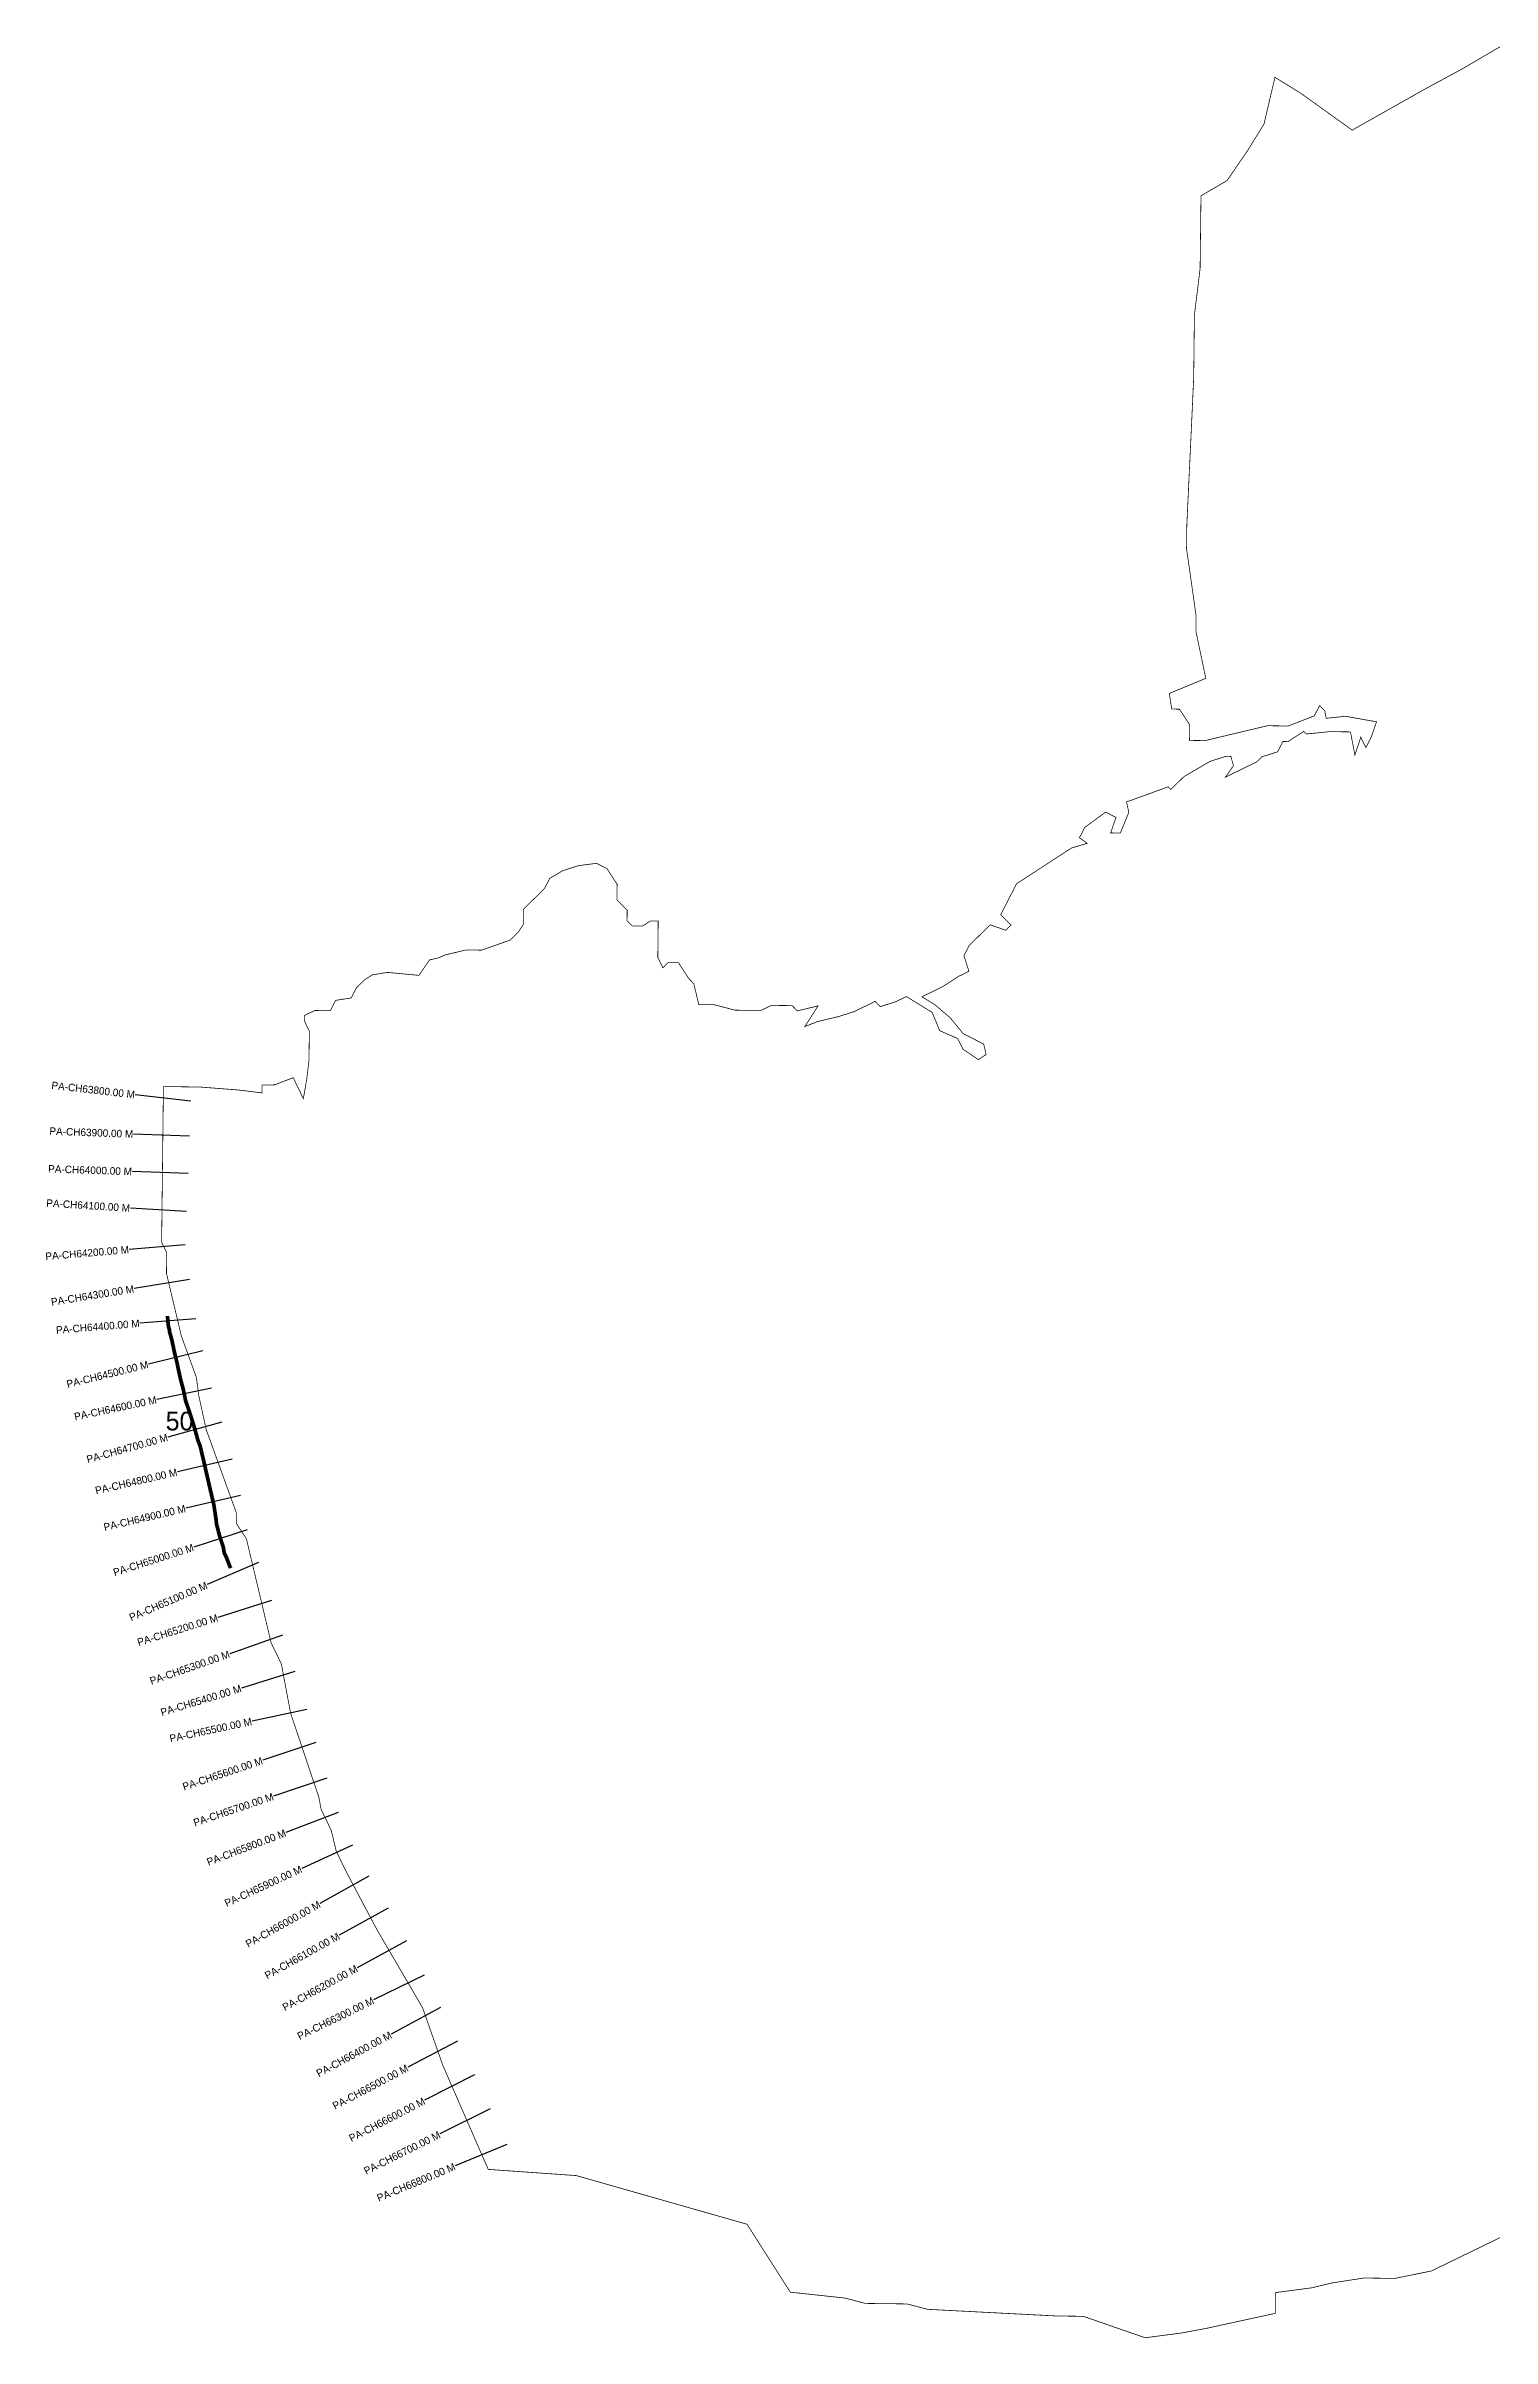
# Model space of a CAD drawing. Header units: metres. Extents: x 259708 to 267836, y 2171872 to 2178259.
# Drawn here: x 259708 to 263579, y 2171872 to 2178008 of the extents above; entities that cross this region are included whole.
import ezdxf
from ezdxf.enums import TextEntityAlignment as Align

# ---------------------------------------------------------------- set-up
doc = ezdxf.new("R2010")
doc.units = ezdxf.units.M
for name, color, linetype in [('ARTIFICIALLY PROTECTED', 4, 'Continuous'), ('CS', 134, 'Continuous'), ('CSMark', 6, 'Continuous')]:
    doc.layers.add(name, color=color, linetype=linetype)

msp = doc.modelspace()

# ---------------------------------------------------------------- linework, layer by layer
at = {"color": 6, "const_width": 2}
for points in [[(260022.3, 2175222.3), (260119.5, 2175221.2), (260223.6, 2175213.1), (260286, 2175205.4), (260286.2, 2175226.2), (260320, 2175227), (260369.8, 2175246.1), (260396.9, 2175190.2), (260406.1, 2175243), (260412, 2175294.2), (260412.9, 2175370.6), (260399.3, 2175398.5), (260399.5, 2175412.4), (260427.4, 2175426), (260469.1, 2175425.5), (260483.3, 2175453.1), (260525, 2175459.6), (260539.2, 2175487.2), (260560.3, 2175507.8), (260581.3, 2175521.4), (260623, 2175527.9), (260706.2, 2175520), (260734.5, 2175561.3), (260759.7, 2175567.4), (260776.3, 2175574.7), (260832, 2175588), (260873.7, 2175587.5), (260950.3, 2175614.4), (260971.4, 2175635), (260985.5, 2175655.7), (260986, 2175697.3), (261042.2, 2175752.2), (261056.4, 2175779.8), (261091.4, 2175800.3), (261133.2, 2175813.7), (261181.9, 2175820), (261209.5, 2175805.8), (261236.8, 2175763.9), (261236.3, 2175722.2), (261263.7, 2175694.1), (261263.4, 2175666.3), (261277.1, 2175652.3), (261304.9, 2175652), (261325.9, 2175665.6), (261346.7, 2175665.4), (261345.6, 2175568.2), (261353.4, 2175552.2), (261359.2, 2175540.3), (261373.2, 2175554), (261401, 2175553.7), (261428.3, 2175511.7), (261442, 2175497.6), (261455.3, 2175441.9), (261496.9, 2175441.4), (261552.3, 2175426.9), (261621.7, 2175426.1), (261649.7, 2175439.7), (261705.2, 2175439.1), (261718.9, 2175425), (261774.6, 2175438.3), (261739.3, 2175383.1), (261774.1, 2175396.6), (261829.9, 2175409.9), (261871.7, 2175423.3), (261927.5, 2175450.4), (261941.3, 2175436.3), (261983.1, 2175449.8), (262011, 2175463.3), (262079.9, 2175420.9), (262100.2, 2175372), (262148.6, 2175350.6), (262162.2, 2175322.7), (262203.5, 2175294.5), (262224.5, 2175308.1), (262217.9, 2175336), (262162.7, 2175364.3), (262128.4, 2175406.4), (262087.1, 2175441.6), (262052.7, 2175462.8), (262108.5, 2175490), (262150.5, 2175517.3), (262178.4, 2175530.8), (262165, 2175572.7), (262179.2, 2175600.3), (262235.4, 2175655.2), (262276.9, 2175640.8), (262291, 2175654.5), (262263.5, 2175682.6), (262306.1, 2175765.5), (262453, 2175861), (262494.8, 2175873.4), (262474.2, 2175888.5), (262488.4, 2175916.1), (262544.4, 2175957.1), (262572, 2175942.9), (262557.7, 2175901.5), (262583.8, 2175901.4), (262606.3, 2175956.4), (262600.3, 2175984.3), (262711.8, 2176024.7), (262718.7, 2176017.6), (262753, 2176051.2), (262753.8, 2176052), (262823.7, 2176092.8), (262865.5, 2176106.2), (262879.4, 2176106), (262886.5, 2176081.4), (262864.9, 2176050.7), (262948.7, 2176091.4), (262962.7, 2176105.1), (263004.6, 2176118.5), (263018.8, 2176146.1), (263032.6, 2176145.9), (263074.6, 2176173.2), (263081.5, 2176166.2), (263144, 2176172.4), (263199.6, 2176171.8), (263211.5, 2176109.9), (263227.2, 2176157.6), (263240.8, 2176129.7), (263255, 2176157.3), (263269.3, 2176198.8), (263186.2, 2176213.6), (263134.7, 2176208.1), (263130.8, 2176228.2), (263117.1, 2176242.2), (263102.9, 2176214.6), (263033.1, 2176187.6), (262977.6, 2176188.3), (262810.5, 2176148.5), (262768.8, 2176149), (262769.3, 2176190.7), (262742, 2176232.6), (262721.2, 2176232.9), (262714.7, 2176274.6), (262812.4, 2176315.2), (262786.1, 2176440.4), (262786.5, 2176482.1), (262760.8, 2176662.9), (262761.6, 2176725.4), (262775.3, 2177016.9), (262780, 2177121), (262781.3, 2177238.3), (262781.9, 2177287.6), (262797.2, 2177412.4), (262799.5, 2177606.8), (262869.4, 2177647.7), (262897.6, 2177689), (262925.9, 2177730.4), (262968.3, 2177799.3), (262997.5, 2177924), (263066.5, 2177881.5), (263204.2, 2177782.7), (263403.4, 2177895), (263497.7, 2177946), (263602.6, 2178007.3)], [(263667.5, 2172173.8), (263485.9, 2172085.6), (263443.1, 2172064.8), (263416.1, 2172051.7), (263318.7, 2172032), (263235.4, 2172032.9), (263151.9, 2172020), (263096.2, 2172006.7), (263047.5, 2172000.3), (262998.8, 2171993.9), (262998.2, 2171938.4), (262907.7, 2171918.6), (262836.1, 2171903), (262817.2, 2171898.8), (262747.6, 2171885.8), (262650.2, 2171873), (262484.2, 2171930.5), (262414.8, 2171931.2), (262067.8, 2171949.1), (262012.5, 2171963.6), (261901.4, 2171964.9), (261846, 2171979.4), (261700.3, 2171995), (261584.4, 2172176.9), (261127.6, 2172307.1), (260891.7, 2172323.7), (260769.9, 2172602.9), (260716.1, 2172756.2), (260593.6, 2172965.9), (260512, 2173119.7), (260484.9, 2173175.5), (260471.6, 2173231.2), (260444.5, 2173287.1), (260437.9, 2173321.9), (260423.3, 2173364.7), (260362.7, 2173545.2), (260337.9, 2173677.2), (260316.7, 2173720.7), (260310.7, 2173733), (260244.5, 2174011.5), (260217.2, 2174053.5), (260217.5, 2174081.3), (260171.5, 2174208.5), (260136.8, 2174304.4), (260117, 2174394.9), (260110.6, 2174443.6), (260070.2, 2174555.1), (260040.7, 2174679.4), (260030.5, 2174722.3), (260031.1, 2174777.8), (260017.5, 2174805.7), (260019.4, 2174971.1), (260021.7, 2175168.3), (260022.3, 2175222.3)]]:
    msp.add_lwpolyline(points, dxfattribs=at)
at = {"layer": 'ARTIFICIALLY PROTECTED', "const_width": 10, "flags": 128}
msp.add_lwpolyline([(260033.2, 2174608.2), (260035.1, 2174584.8), (260036.1, 2174579.3), (260038.2, 2174571.8), (260039, 2174564.9), (260044.9, 2174544.1), (260051.2, 2174513.6), (260059, 2174481.9), (260061.8, 2174467.8), (260068.3, 2174438.1), (260075.2, 2174413), (260081.9, 2174380.9), (260087.6, 2174364.4), (260091.4, 2174353.3), (260103.9, 2174314.4), (260115.3, 2174273.3), (260120.4, 2174260.6), (260129.9, 2174221.1), (260144.5, 2174157.2), (260157.4, 2174102.2), (260162.9, 2174065.5), (260164.8, 2174049.5), (260169.1, 2174033.8), (260172.1, 2174021.1), (260176.6, 2174007.1), (260180.6, 2173995.5), (260182.7, 2173988.9), (260185, 2173974.1), (260190.8, 2173962.2), (260202.1, 2173933.1)], dxfattribs=at)
at = {"layer": 'CS'}
for p, q in [((260095.9, 2175183.6), (259946.9, 2175200.6)), ((260092.4, 2175089.5), (259942.5, 2175095.1)), ((260089, 2174989.8), (259939.1, 2174994.9)), ((260083.7, 2174887.9), (259933.9, 2174897.1)), ((260080.4, 2174798.9), (259931, 2174786.4)), ((260092.2, 2174705.5), (259944.2, 2174681.5)), ((260109, 2174601), (259959.5, 2174588.7)), ((260128.1, 2174515.2), (259982.4, 2174479.3)), ((260151.3, 2174415.3), (260004.5, 2174384.5)), ((260179, 2174324.3), (260034.5, 2174284.2)), ((260206, 2174224.7), (260059.8, 2174191.1)), ((260228.5, 2174127.4), (260082.4, 2174093.4)), ((260246.3, 2174035.4), (260103.4, 2173989.7)), ((260277.2, 2173948.4), (260139.4, 2173889.1)), ((260311.4, 2173846.4), (260168.3, 2173801.5)), ((260341.4, 2173753.4), (260199.7, 2173704.2)), ((260374.5, 2173656.1), (260231, 2173612.3)), ((260406.4, 2173554.5), (260259.7, 2173523.4)), ((260430.5, 2173466.3), (260288.3, 2173418.8)), ((260459.3, 2173370.7), (260317.2, 2173322.9)), ((260490.5, 2173278.8), (260350.2, 2173225.5)), ((260528.7, 2173192), (260392.4, 2173129.2)), ((260572.2, 2173108.7), (260441.3, 2173035.5)), ((260623.8, 2173023.2), (260492.7, 2172950.4)), ((260672.8, 2172935.3), (260541, 2172863.6)), ((260719.8, 2172843.3), (260585, 2172777.6)), ((260764.1, 2172757), (260632, 2172685.9)), ((260809.1, 2172667.1), (260676.4, 2172597.1)), ((260854.7, 2172577.2), (260721.4, 2172508.6)), ((260896.6, 2172485.5), (260762.4, 2172418.5)), ((260941.5, 2172390.6), (260803.1, 2172332.8))]:
    msp.add_line(p, q, dxfattribs=at)

# ---------------------------------------------------------------- texts
at = {"insert": (260028.3, 2174351.8), "char_height": 50, "attachment_point": 1}
msp.add_mtext_dynamic_manual_height_columns('50', width=84.374, gutter_width=1, heights=[0], dxfattribs=at)
at = {"layer": 'CSMark'}
for s, rotation, p in [('PA-CH63800.00 M', 353.50413, (259945.9, 2175200.7)), ('PA-CH63900.00 M', 357.86352, (259941.5, 2175095.1)), ('PA-CH64000.00 M', 358.07391, (259938.1, 2174994.9)), ('PA-CH64100.00 M', 356.48858, (259932.9, 2174897.1)), ('PA-CH64200.00 M', 4.78807, (259930, 2174786.3)), ('PA-CH64300.00 M', 9.21752, (259943.2, 2174681.3)), ('PA-CH64400.00 M', 4.6694, (259958.5, 2174588.7)), ('PA-CH64500.00 M', 13.84592, (259981.5, 2174479.1)), ('PA-CH64600.00 M', 11.84323, (260003.6, 2174384.3)), ('PA-CH64700.00 M', 15.53073, (260033.5, 2174283.9)), ('PA-CH64800.00 M', 12.95014, (260058.8, 2174190.8)), ('PA-CH64900.00 M', 13.10024, (260081.4, 2174093.2)), ('PA-CH65000.00 M', 17.74793, (260102.5, 2173989.4)), ('PA-CH65100.00 M', 23.26146, (260138.5, 2173888.7)), ('PA-CH65200.00 M', 17.42201, (260167.4, 2173801.2)), ('PA-CH65300.00 M', 19.16361, (260198.8, 2173703.9)), ('PA-CH65400.00 M', 16.98852, (260230.1, 2173612)), ('PA-CH65500.00 M', 11.96313, (260258.7, 2173523.2)), ('PA-CH65600.00 M', 18.48028, (260287.3, 2173418.5)), ('PA-CH65700.00 M', 18.5922, (260316.2, 2173322.6)), ('PA-CH65800.00 M', 20.78181, (260349.3, 2173225.2)), ('PA-CH65900.00 M', 24.74138, (260391.5, 2173128.8)), ('PA-CH66000.00 M', 29.18927, (260440.4, 2173035)), ('PA-CH66100.00 M', 29.04687, (260491.8, 2172949.9)), ('PA-CH66200.00 M', 28.54217, (260540.2, 2172863.1)), ('PA-CH66300.00 M', 25.98029, (260584.1, 2172777.1)), ('PA-CH66400.00 M', 28.32688, (260631.2, 2172685.4)), ('PA-CH66500.00 M', 27.81883, (260675.6, 2172596.6)), ('PA-CH66600.00 M', 27.24111, (260720.5, 2172508.1)), ('PA-CH66700.00 M', 26.522, (260761.5, 2172418.1)), ('PA-CH66800.00 M', 22.64977, (260802.2, 2172332.4))]:
    msp.add_text(s, height=20, rotation=rotation, dxfattribs=at).set_placement(p, align=Align.MIDDLE_RIGHT)

doc.saveas('drawing.dxf')
